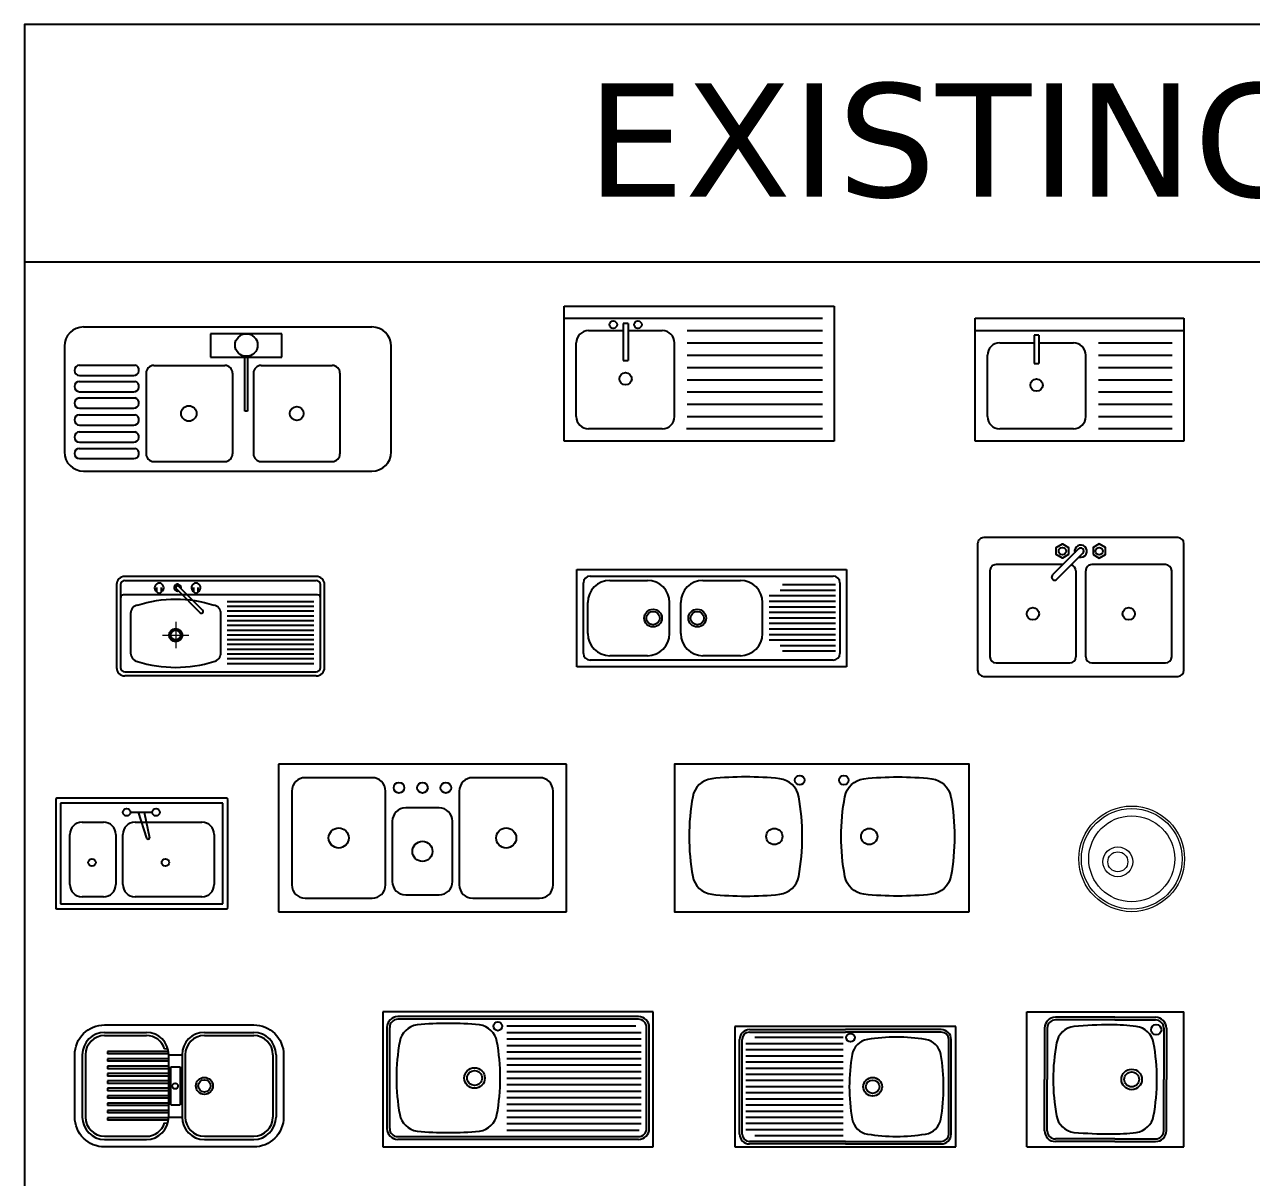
# Model space of a CAD drawing. Header units: inches. Extents: x 5220 to 5724, y 3395 to 3750.
# Drawn here: x 5219.6 to 5401.2, y 3579.5 to 3750.2 of the extents above; entities that cross this region are included whole.
import ezdxf

# ---------------------------------------------------------------- set-up
doc = ezdxf.new("R2010")
doc.units = ezdxf.units.IN
doc.header["$MEASUREMENT"] = 0
doc.layers.add('EX-A-FLOR-FIXT', color=250, linetype='Continuous')
doc.styles.get("Standard").update_dxf_attribs({"font": 'arial.ttf'})

# ---------------------------------------------------------------- blocks, each defined once
blk = doc.blocks.new('A$C24281843')
for p, q in [((1.6258, 0.81), (0.0675, 0.81)), ((0, 0.7425), (0, 0.0675)), ((0.0675, 0.7762), (1.6258, 0.7762)), ((0.3284, 0.6806), (0.3284, 0.7181)), ((0.3659, 0.6806), (0.3659, 0.7181)), ((0.4872, 0.7082), (0.6811, 0.5143)), ((0.701, 0.5342), (0.5071, 0.7281)), ((0.6284, 0.6806), (0.6284, 0.7181)), ((0.6659, 0.6806), (0.6659, 0.7181)), ((1.6933, 0.0675), (1.6933, 0.7425)), ((1.637, 0.66), (0.0563, 0.66)), ((0.134, 0.66), (0.0563, 0.66)), ((0.902, 0.6066), (1.607, 0.6066)), ((0.1145, 0.5081), (0.1145, 0.1856)), ((0.8495, 0.1856), (0.8495, 0.5081)), ((0.902, 0.5677), (1.607, 0.5677)), ((0.902, 0.5288), (1.607, 0.5288)), ((0.902, 0.49), (1.607, 0.49)), ((0.902, 0.4511), (1.607, 0.4511)), ((0.902, 0.4122), (1.607, 0.4122)), ((0.902, 0.3733), (1.607, 0.3733)), ((0.902, 0.3345), (1.607, 0.3345)), ((0.902, 0.2956), (1.607, 0.2956)), ((0.902, 0.2567), (1.607, 0.2567)), ((0.902, 0.2179), (1.607, 0.2179)), ((0.902, 0.179), (1.607, 0.179)), ((0.902, 0.1401), (1.607, 0.1401)), ((0.902, 0.1012), (1.607, 0.1012)), ((0.0675, 0.0337), (1.6258, 0.0337)), ((1.6258, 0), (0.0675, 0))]:
    blk.add_line(p, q)
at = {"lineweight": 0}
for p, q in [((0.482, 0.4393), (0.482, 0.2243)), ((0.3745, 0.3318), (0.5895, 0.3318))]:
    blk.add_line(p, q, dxfattribs=at)
for points in [[(0.0337, 0.7425), (0.0337, 0.0675)], [(1.6595, 0.0675), (1.6595, 0.7425)]]:
    blk.add_lwpolyline(points)
for points in [[(0.1715, 0.5764, -0.154641), (0.7925, 0.5764)], [(0.1715, 0.1174, 0.154641), (0.7925, 0.1174, -0.022148)]]:
    blk.add_lwpolyline(points, format="xyb")
for radius in [0.0538, 0.0403]:
    blk.add_circle((0.482, 0.3318), radius)
for centre, radius, start, end in [((0.0675, 0.7425), 0.0675, 90, 180), ((1.6258, 0.7425), 0.0675, 0, 90), ((0.0675, 0.7425), 0.0338, 90, 180), ((0.3472, 0.7181), 0.0375, 300, 240), ((0.4972, 0.7181), 0.0281, 345, 285), ((0.4972, 0.7181), 0.0141, 45, 225), ((0.6472, 0.7181), 0.0375, 300, 240), ((1.6258, 0.7425), 0.0338, 0, 90), ((0.0563, 0.6375), 0.0225, 90, 180), ((0.3472, 0.7064), 0.0318, 233.91527, 306.08473), ((0.6472, 0.7064), 0.0318, 233.91527, 306.08473), ((1.637, 0.6375), 0.0225, 0, 90), ((0.1845, 0.5076), 0.07, 100.67076, 179.56936), ((0.6911, 0.5242), 0.0141, 225, 45), ((0.7795, 0.5076), 0.07, 0.43064, 79.32924), ((0.1845, 0.1862), 0.07, 180.43064, 259.32924), ((0.7795, 0.1862), 0.07, 280.67076, 359.56936), ((0.0675, 0.0675), 0.0675, 180, 270), ((0.0675, 0.0675), 0.0338, 180, 270), ((1.6258, 0.0675), 0.0675, 270, 0), ((1.6258, 0.0675), 0.0338, 270, 0)]:
    blk.add_arc(centre, radius, start, end)
blk = doc.blocks.new('A$C2E9248D4')
for p, q in [((78.3, 587), (1252.2, 587)), ((885.8, 559.7), (594.3, 559.7)), ((594.3, 559.7), (594.3, 463.8)), ((885.8, 463.8), (885.8, 559.7)), ((0, 508.7), (0, 78.3)), ((1330.4, 78.3), (1330.4, 508.7)), ((594.3, 463.8), (885.8, 463.8)), ((734.4, 244.2), (734.4, 469.5)), ((745.6, 469.1), (745.6, 244.2)), ((59.7, 431.4), (287.8, 431.4)), ((363.9, 430.4), (653.5, 430.4)), ((801, 430.4), (1090.6, 430.4)), ((59.7, 365.2), (287.8, 365.2)), ((61.6, 389.7), (282.5, 389.7)), ((332.6, 399.1), (332.6, 70.4)), ((684.8, 399.1), (684.8, 70.4)), ((769.7, 399.1), (769.7, 70.4)), ((1121.9, 399.1), (1121.9, 70.4)), ((61.6, 323.5), (282.5, 323.5)), ((59.7, 298.1), (287.8, 298.1)), ((61.6, 256.4), (282.5, 256.4)), ((59.7, 229.5), (287.8, 229.5)), ((745.6, 244.2), (734.4, 244.2)), ((59.7, 159.7), (287.8, 159.7)), ((61.6, 187.8), (282.5, 187.8)), ((61.6, 118), (282.5, 118)), ((59.7, 92.9), (287.8, 92.9)), ((61.6, 51.1), (282.5, 51.1)), ((363.9, 39.1), (653.5, 39.1)), ((801, 39.1), (1090.6, 39.1)), ((78.3, 0), (1252.2, 0))]:
    blk.add_line(p, q)
for centre, radius in [((740.8, 513.5), 45.9), ((506.6, 235), 31.4), ((945.8, 235), 28.2)]:
    blk.add_circle(centre, radius)
for centre, radius, start, end in [((78.3, 508.7), 78.3, 90, 180), ((1252.2, 508.7), 78.3, 0, 90), ((741.9, 507.9), 39.2, 259.3674, 275.2446), ((61.6, 410.5), 20.9, 90, 270), ((282.6, 410.9), 21.2, 269.6823, 75.9038), ((363.9, 399.1), 31.3, 90, 180), ((653.5, 399.1), 31.3, 0, 90), ((801, 399.1), 31.3, 90, 180), ((1090.6, 399.1), 31.3, 0, 90), ((61.6, 344.4), 20.9, 90, 270), ((282.6, 344.7), 21.2, 269.6823, 75.9038), ((61.6, 277.2), 20.9, 90, 270), ((282.6, 277.5), 21.2, 269.6823, 75.9038), ((61.6, 208.6), 20.9, 90, 270), ((282.6, 209), 21.2, 269.6823, 75.9038), ((61.6, 138.9), 20.9, 90, 270), ((282.6, 139.2), 21.2, 269.6823, 75.9038), ((78.3, 78.3), 78.3, 180, 270), ((61.6, 72), 20.9, 90, 270), ((282.6, 72.3), 21.2, 269.6823, 75.9038), ((363.9, 70.4), 31.3, 180, 270), ((653.5, 70.4), 31.3, 270, 0), ((801, 70.4), 31.3, 180, 270), ((1090.6, 70.4), 31.3, 270, 0), ((1252.2, 78.3), 78.3, 270, 0)]:
    blk.add_arc(centre, radius, start, end)
blk = doc.blocks.new('A$C634174F9')
for p, q in [((0, 0), (0, 550)), ((0, 550), (1100, 550)), ((1100, 550), (1100, 0)), ((0, 500), (1052.1, 500)), ((100, 450), (240.4, 450)), ((240.9, 479), (240.9, 328.2)), ((260.9, 479), (240.9, 479)), ((260.9, 479), (260.9, 328.2)), ((261, 450), (400, 450)), ((501, 450), (1052.1, 450)), ((50, 100), (50, 400)), ((450, 100), (450, 400)), ((501, 400), (1052.1, 400)), ((501, 350), (1052.1, 350)), ((240.9, 328.2), (260.9, 328.2)), ((501, 300), (1052.1, 300)), ((501, 250), (1052.1, 250)), ((501, 200), (1052.1, 200)), ((501, 150), (1052.1, 150)), ((501, 100), (1052.1, 100)), ((400, 50), (100, 50)), ((1052.1, 50), (498.4, 50)), ((1100, 0), (0, 0))]:
    blk.add_line(p, q)
for centre, radius in [((200.7, 474.1), 15.3), ((301.1, 474.1), 15.3), ((250.7, 254), 25)]:
    blk.add_circle(centre, radius)
for centre, start, end in [((100, 400), 90, 180), ((100, 400), 90, 180), ((400, 400), 0, 90), ((400, 400), 0, 90), ((100, 100), 180, 270), ((400, 100), 270, 0)]:
    blk.add_arc(centre, 50, start, end)
blk = doc.blocks.new('A$C3404121D')
for p, q in [((0, 0), (0, 500)), ((0, 500), (850, 500)), ((850, 500), (850, 0)), ((0, 450), (850, 450)), ((100, 400), (240, 400)), ((239.7, 430.7), (239.7, 425)), ((259.7, 430.7), (239.7, 430.7)), ((239.7, 425), (239.7, 315.4)), ((259.7, 430.7), (259.7, 315.4)), ((259.9, 400), (400, 400)), ((501.8, 400), (801.5, 400)), ((50, 100), (50, 350)), ((450, 100), (450, 350)), ((501.8, 350), (801.5, 350)), ((239.7, 315.4), (259.7, 315.4)), ((501.8, 300), (801.5, 300)), ((501.8, 250), (801.5, 250)), ((501.8, 200), (801.5, 200)), ((501.8, 150), (801.5, 150)), ((501.8, 100), (801.5, 100)), ((400, 50), (100, 50)), ((801.5, 50), (501.8, 50)), ((850, 0), (0, 0))]:
    blk.add_line(p, q)
blk.add_circle((250.1, 228.3), 25)
for centre, start, end in [((100, 350), 90, 180), ((400, 350), 0, 90), ((100, 100), 180, 270), ((400, 100), 270, 0)]:
    blk.add_arc(centre, 50, start, end)
blk = doc.blocks.new('C1-22')
for p, q in [((0, 0), (0, 44)), ((0, 44), (122, 44)), ((6, 41), (116, 41)), ((15, 39), (32, 39)), ((57, 39), (74, 39)), ((122, 44), (122, 0)), ((3, 6), (3, 38)), ((117, 34.5), (92, 34.5)), ((117, 37), (93, 37)), ((119, 38), (119, 6)), ((5, 15), (5, 29)), ((42, 15), (42, 29)), ((47, 15), (47, 29)), ((84, 15), (84, 29)), ((117, 32), (87, 32)), ((117, 29.5), (87, 29.5)), ((117, 27), (87, 27)), ((117, 24.5), (87, 24.5)), ((117, 22), (87, 22)), ((117, 19.5), (87, 19.5)), ((117, 17), (87, 17)), ((117, 14.5), (87, 14.5)), ((117, 12), (87, 12)), ((117, 9.5), (92, 9.5)), ((117, 7), (93, 7)), ((122, 0), (0, 0)), ((116, 3), (6, 3)), ((32, 5), (15, 5)), ((74, 5), (57, 5))]:
    blk.add_line(p, q)
for centre, radius in [((34.5, 22), 4), ((34.5, 22), 3), ((54.5, 22), 4), ((54.5, 22), 3)]:
    blk.add_circle(centre, radius)
for centre, radius, start, end in [((6, 38), 3, 90, 180), ((15, 29), 10, 90, 180), ((32, 29), 10, 0, 90), ((57, 29), 10, 90, 180), ((74, 29), 10, 0, 90), ((116, 38), 3, 0, 90), ((15, 15), 10, 180, 270), ((32, 15), 10, 270, 0), ((57, 15), 10, 180, 270), ((74, 15), 10, 270, 0), ((6, 6), 3, 180, 270), ((116, 6), 3, 270, 0)]:
    blk.add_arc(centre, radius, start, end)
blk = doc.blocks.new('A$C5C9C5CA0')
at = {"xscale": 9, "yscale": 9, "zscale": 9}
blk.add_blockref('C1-22', (0, 0), dxfattribs=at)
blk = doc.blocks.new('A$C4A50164E')
for p, q in [((815, 565), (25, 565)), ((0, 540), (0, 25)), ((375, 510), (75, 510)), ((765, 510), (465, 510)), ((840, 25), (840, 540)), ((50, 485), (50, 135)), ((400, 485), (400, 135)), ((440, 135), (440, 485)), ((790, 135), (790, 485)), ((517.2, 169.9), (411.2, 63.8)), ((428.8, 46.2), (534.9, 152.2)), ((75, 110), (375, 110)), ((492.7, 110), (765, 110)), ((25, 0), (815, 0))]:
    blk.add_line(p, q)
for points in [[(370, 69.4), (345, 83.9), (320, 69.4), (320, 40.6), (345, 26.1), (370, 40.6)], [(470, 69.4), (495, 83.9), (520, 69.4), (520, 40.6), (495, 26.1), (470, 40.6)]]:
    blk.add_lwpolyline(points, close=True)
for centre, radius in [((225, 310), 25), ((615, 310), 25), ((345, 55), 15), ((495, 55), 15)]:
    blk.add_circle(centre, radius)
for centre, radius, start, end in [((25, 540), 25, 90, 180), ((815, 540), 25, 0, 90), ((75, 485), 25, 90, 180), ((375, 485), 25, 0, 90), ((465, 485), 25, 90, 180), ((765, 485), 25, 0, 90), ((526.1, 161.1), 12.5, 315, 135), ((75, 135), 25, 180, 270), ((375, 135), 25, 270, 0), ((465, 135), 25, 180, 254.3373), ((765, 135), 25, 270, 0), ((420, 55), 25, 75, 15), ((420, 55), 12.5, 135, 315), ((25, 25), 25, 180, 270), ((815, 25), 25, 270, 0)]:
    blk.add_arc(centre, radius, start, end)
blk = doc.blocks.new('A$C1D205A4F')
for p, q in [((0, 600), (0, 0)), ((1172.7, 600), (0, 600)), ((1172.7, 0), (1172.7, 600)), ((381.8, 545.5), (109.1, 545.5)), ((1063.6, 545.5), (790.9, 545.5)), ((54.5, 490.9), (54.5, 109.1)), ((436.4, 109.1), (436.4, 490.9)), ((736.4, 490.9), (736.4, 109.1)), ((1118.2, 109.1), (1118.2, 490.9)), ((54.5, 409.1), (54.5, 109.1)), ((654.5, 422.7), (518.2, 422.7)), ((463.6, 368.2), (463.6, 122.7)), ((709.1, 122.7), (709.1, 368.2)), ((109.1, 54.5), (381.8, 54.5)), ((518.2, 68.2), (654.5, 68.2)), ((790.9, 54.5), (1063.6, 54.5)), ((0, 0), (1172.7, 0))]:
    blk.add_line(p, q)
for centre, radius in [((490.9, 504.5), 21.6), ((586.4, 504.5), 21.6), ((681.8, 504.5), 21.6), ((245.5, 300), 40.9), ((927.3, 300), 40.9), ((586.4, 245.5), 40.9)]:
    blk.add_circle(centre, radius)
for centre, start, end in [((109.1, 490.9), 90, 180), ((381.8, 490.9), 0, 90), ((790.9, 490.9), 90, 180), ((1063.6, 490.9), 0, 90), ((518.2, 368.2), 90, 180), ((654.5, 368.2), 0, 90), ((109.1, 109.1), 180, 270), ((381.8, 109.1), 270, 0), ((518.2, 122.7), 180, 270), ((654.5, 122.7), 270, 0), ((790.9, 109.1), 180, 270), ((1063.6, 109.1), 270, 0)]:
    blk.add_arc(centre, 54.5, start, end)
blk = doc.blocks.new('A$C4D7527A7')
blk.add_lwpolyline([(1200, 0), (1200, 600), (0, 600), (0, 0)], close=True)
for points in [[(290.4, 63.6, 0.025831), (428.9, 70.8, 0.326796), (506.1, 143.8, 0.045328), (520.8, 306, 0.045328), (506.1, 468.2, 0.326796), (428.9, 541.2, 0.025831), (290.4, 548.4, 0.025831), (151.9, 541.2, 0.326796), (74.7, 468.2, 0.045328), (60, 306, 0.045328), (74.7, 143.8, 0.326796), (151.9, 70.8, 0.025831), (290.4, 63.6)], [(909.6, 63.6, -0.025831), (771.1, 70.8, -0.326796), (693.9, 143.8, -0.045328), (679.2, 306, -0.045328), (693.9, 468.2, -0.326796), (771.1, 541.2, -0.025831), (909.6, 548.4, -0.025831), (1048.1, 541.2, -0.326796), (1125.3, 468.2, -0.045328), (1140, 306, -0.045328), (1125.3, 143.8, -0.326796), (1048.1, 70.8, -0.025831), (909.6, 63.6)]]:
    blk.add_lwpolyline(points, format="xyb")
for centre, radius in [((510.2, 535.5), 19.5), ((689.8, 535.5), 19.5), ((406.8, 306), 33), ((793.2, 306), 33)]:
    blk.add_circle(centre, radius)
blk = doc.blocks.new('A$C0C3933DC')
for p, q in [((0, 490), (0, 0)), ((900, 490), (0, 490)), ((59.5, 477.5), (450, 477.5)), ((59.5, 467.5), (450, 467.5)), ((840.5, 477.5), (450, 477.5)), ((840.5, 467.5), (450, 467.5)), ((900, 0), (900, 490)), ((19.5, 52.5), (19.5, 437.5)), ((29.5, 52.5), (29.5, 437.5)), ((441, 420), (45, 420)), ((441, 445), (80.7, 445)), ((870.5, 52.5), (870.5, 437.5)), ((880.5, 52.5), (880.5, 437.5)), ((441, 395), (45, 395)), ((441, 370), (45, 370)), ((441, 345), (45, 345)), ((441, 320), (45, 320)), ((441, 295), (45, 295)), ((441, 270), (45, 270)), ((441, 245), (45, 245)), ((441, 220), (45, 220)), ((441, 195), (45, 195)), ((441, 170), (45, 170)), ((441, 145), (45, 145)), ((441, 120), (45, 120)), ((441, 95), (45, 95)), ((441, 70), (45, 70)), ((0, 0), (900, 0)), ((450, 22.5), (59.5, 22.5)), ((450, 12.5), (59.5, 12.5)), ((441, 45), (80.7, 45)), ((450, 22.5), (840.5, 22.5)), ((450, 12.5), (840.5, 12.5))]:
    blk.add_line(p, q)
for centre, radius in [((471, 445), 17.5), ((561, 245), 38), ((561, 245), 27.5)]:
    blk.add_circle(centre, radius)
for centre, radius, start, end in [((59.5, 437.5), 40, 90, 180), ((59.5, 437.5), 30, 90, 180), ((840.5, 437.5), 40, 0, 90), ((840.5, 437.5), 30, 0, 90), ((551.5, 363.5), 75, 99.0787, 169.8852), ((658, -303), 750, 80.9213, 99.0787), ((764.5, 363.5), 75, 10.1148, 80.9213), ((1216, 245), 750, 169.8852, 190.1148), ((100, 245), 750, 349.8852, 10.1148), ((551.5, 126.5), 75, 190.1148, 260.9213), ((764.5, 126.5), 75, 279.0787, 349.8852), ((59.5, 52.5), 40, 180, 270), ((59.5, 52.5), 30, 180, 270), ((658, 793), 750, 260.9213, 279.0787), ((840.5, 52.5), 30, 270, 0), ((840.5, 52.5), 40, 270, 0)]:
    blk.add_arc(centre, radius, start, end)
blk = doc.blocks.new('A$C2D3F5BEA')
for p, q in [((1100.9, 550.5), (0, 550.5)), ((0, 550.5), (0, 0)), ((1100.9, 0), (1100.9, 550.5)), ((1040.4, 530.7), (60.6, 530.7)), ((1040.4, 519.6), (60.6, 519.6)), ((16.5, 486.6), (16.5, 74.9)), ((27.5, 486.6), (27.5, 74.9)), ((504.2, 493.1), (1029, 493.1)), ((504.2, 466.5), (1051.4, 466.5)), ((1073.4, 74.9), (1073.4, 486.6)), ((1084.4, 74.9), (1084.4, 486.6)), ((504.2, 440), (1051.4, 440)), ((504.2, 413.4), (1051.4, 413.4)), ((504.2, 386.9), (1051.4, 386.9)), ((504.2, 360.4), (1051.4, 360.4)), ((504.2, 333.8), (1051.4, 333.8)), ((504.2, 307.3), (1051.4, 307.3)), ((504.2, 280.7), (1051.4, 280.7)), ((504.2, 254.2), (1051.4, 254.2)), ((504.2, 227.6), (1051.4, 227.6)), ((504.2, 201.1), (1051.4, 201.1)), ((504.2, 174.6), (1051.4, 174.6)), ((504.2, 148), (1051.4, 148)), ((504.2, 121.5), (1051.4, 121.5)), ((504.2, 94.9), (1051.4, 94.9)), ((504.2, 68.4), (1043.1, 68.4)), ((1040.4, 41.8), (60.6, 41.8)), ((1040.4, 30.8), (60.6, 30.8)), ((0, 0), (1100.9, 0))]:
    blk.add_line(p, q)
for centre, radius in [((468.1, 491.3), 17.9), ((373.2, 280.7), 41.8), ((373.2, 280.7), 30.3)]:
    blk.add_circle(centre, radius)
for centre, radius, start, end in [((60.6, 486.6), 44, 90, 180), ((60.6, 486.6), 33, 90, 180), ((266.4, -728.8), 1232, 89.999, 95.9178), ((266.4, -728.8), 1232, 84.0822, 90.001), ((1040.4, 486.6), 44, 0, 90), ((1040.4, 486.6), 33, 0, 90), ((149.8, 414.7), 82.6, 97.23, 169.6188), ((383.1, 414.7), 82.6, 10.3812, 82.77), ((880.8, 280.7), 825.7, 169.6188, 180), ((-347.9, 280.7), 825.7, 0, 10.3812), ((880.8, 280.7), 825.7, 180, 190.3812), ((-347.9, 280.7), 825.7, 349.6188, 0), ((149.8, 146.8), 82.6, 190.3812, 262.77), ((383.1, 146.8), 82.6, 277.23, 349.6188), ((60.6, 74.9), 44, 180, 270), ((60.6, 74.9), 33, 180, 270), ((266.4, 1290.3), 1232, 264.0822, 270.001), ((266.4, 1290.3), 1232, 269.999, 275.9178), ((1040.4, 74.9), 44, 270, 0), ((1040.4, 74.9), 33, 270, 0)]:
    blk.add_arc(centre, radius, start, end)
blk = doc.blocks.new('A$C104A406A')
for p, q in [((121.5, 466.5), (291.5, 466.5)), ((121.5, 453.5), (291.5, 453.5)), ((527.5, 466.5), (728.5, 466.5)), ((527.5, 453.5), (728.5, 453.5)), ((365.8, 399.2), (379, 400.6)), ((30.5, 375.5), (30.5, 121.5)), ((43.5, 375.5), (43.5, 121.5)), ((132.9, 388.7), (132.9, 378.7)), ((378.4, 388.7), (132.9, 388.7)), ((378.4, 378.7), (132.9, 378.7)), ((132.9, 358.7), (132.9, 348.7)), ((378.4, 358.7), (132.9, 358.7)), ((382.5, 121.5), (382.5, 375.5)), ((382.5, 375.5), (436.5, 375.5)), ((436.5, 375.5), (436.5, 121.5)), ((449.5, 375.5), (449.5, 121.5)), ((806.5, 375.5), (806.5, 121.5)), ((819.5, 375.5), (819.5, 121.5)), ((378.4, 348.7), (132.9, 348.7)), ((132.9, 328.7), (132.9, 318.7)), ((378.4, 328.7), (132.9, 328.7)), ((378.4, 318.7), (132.9, 318.7)), ((390.5, 171.5), (390.5, 325.5)), ((390.5, 325.5), (428.5, 325.5)), ((428.5, 325.5), (428.5, 171.5)), ((132.9, 298.7), (132.9, 288.7)), ((378.4, 298.7), (132.9, 298.7)), ((378.4, 288.7), (132.9, 288.7)), ((378.4, 268.7), (132.9, 268.7)), ((132.9, 268.7), (132.9, 258.7)), ((378.4, 258.7), (132.9, 258.7)), ((132.9, 238.7), (132.9, 228.7)), ((378.4, 238.7), (132.9, 238.7)), ((378.4, 228.7), (132.9, 228.7)), ((132.9, 208.7), (132.9, 198.7)), ((378.4, 208.7), (132.9, 208.7)), ((378.4, 198.7), (132.9, 198.7)), ((132.9, 178.7), (132.9, 168.7)), ((378.4, 178.7), (132.9, 178.7)), ((378.4, 168.7), (132.9, 168.7)), ((390.5, 171.5), (428.5, 171.5)), ((132.9, 148.7), (132.9, 138.7)), ((378.4, 148.7), (132.9, 148.7)), ((378.4, 138.7), (132.9, 138.7)), ((132.9, 118.7), (132.9, 108.7)), ((378.4, 118.7), (132.9, 118.7)), ((378.4, 108.7), (132.9, 108.7)), ((382.5, 121.5), (436.5, 121.5)), ((365.8, 97.8), (379, 96.4)), ((121.5, 43.5), (291.5, 43.5)), ((121.5, 30.5), (291.5, 30.5)), ((527.5, 43.5), (728.5, 43.5)), ((527.5, 30.5), (728.5, 30.5))]:
    blk.add_line(p, q)
blk.add_lwpolyline([(728.5, 497, -0.414214), (850, 375.5), (850, 121.5, -0.414214), (728.5, 0), (121.5, 0, -0.414214), (0, 121.5), (0, 375.5, -0.414214), (121.5, 497), (728.5, 497)], format="xyb")
for centre, radius in [((408.5, 248), 11.7), ((527.5, 248.5), 34.6), ((527.5, 248.5), 25)]:
    blk.add_circle(centre, radius)
for centre, radius, start, end in [((121.5, 375.5), 91, 90, 180), ((121.5, 375.5), 78, 90, 180), ((291.5, 375.5), 91, 0, 90), ((291.5, 375.5), 78, 17.707, 90), ((527.5, 375.5), 91, 90, 180), ((527.5, 375.5), 78, 90, 180), ((728.5, 375.5), 91, 0, 90), ((728.5, 375.5), 78, 0, 90), ((121.5, 121.5), 91, 180, 270), ((121.5, 121.5), 78, 180, 270), ((291.5, 121.5), 91, 270, 0), ((527.5, 121.5), 91, 180, 270), ((527.5, 121.5), 78, 180, 270), ((728.5, 121.5), 78, 270, 0), ((728.5, 121.5), 91, 270, 0), ((291.5, 121.5), 78, 270, 342.293)]:
    blk.add_arc(centre, radius, start, end)
blk = doc.blocks.new('A$C027A7443')
for p, q in [((0, 0), (0, 550)), ((0, 550), (639, 550)), ((639, 0), (639, 550)), ((357.5, 528), (115.5, 528)), ((357.5, 517), (115.5, 517)), ((357.5, 528), (523.5, 528)), ((357.5, 517), (523.5, 517)), ((71.5, 484), (71.5, 275)), ((82.5, 484), (82.5, 275)), ((556.5, 484), (556.5, 275)), ((567.5, 484), (567.5, 275)), ((71.5, 66), (71.5, 275)), ((82.5, 66), (82.5, 275)), ((556.5, 66), (556.5, 275)), ((567.5, 66), (567.5, 275)), ((0, 0), (639, 0)), ((357.5, 33), (115.5, 33)), ((357.5, 22), (115.5, 22)), ((357.5, 33), (523.5, 33)), ((357.5, 22), (523.5, 22))]:
    blk.add_line(p, q)
for centre, radius in [((526.1, 477.4), 20.9), ((426.3, 275), 41.8), ((426.3, 275), 30.3)]:
    blk.add_circle(centre, radius)
for centre, radius, start, end in [((115.5, 484), 44, 90, 180), ((115.5, 484), 33, 90, 180), ((523.5, 484), 44, 0, 90), ((523.5, 484), 33, 0, 90), ((201.4, 408.8), 82.5, 97.23, 169.6188), ((341, -1220.9), 1718.1, 89.9987, 95.0083), ((341, -327.8), 825, 82.77, 90), ((434.5, 408.8), 82.5, 10.3812, 82.77), ((931.7, 275), 825, 169.6188, 180), ((-295.9, 275), 825, 0, 10.3812), ((931.7, 275), 825, 180, 190.3812), ((-295.9, 275), 825, 349.6188, 0), ((201.4, 141.2), 82.5, 190.3812, 262.77), ((434.5, 141.2), 82.5, 277.23, 349.6188), ((115.5, 66), 44, 180, 270), ((115.5, 66), 33, 180, 270), ((341, 1771), 1718.1, 264.9917, 270.0013), ((341, 877.8), 825, 270, 277.23), ((523.5, 66), 33, 270, 0), ((523.5, 66), 44, 270, 0)]:
    blk.add_arc(centre, radius, start, end)
blk = doc.blocks.new('A$C42714C99')
at = {"linetype": 'Continuous'}
for p, q in [((695, 450), (5, 450)), ((0, 445), (0, 5)), ((20, 430), (20, 20)), ((680, 430), (20, 430)), ((680, 20), (680, 430)), ((700, 5), (700, 445)), ((107.3, 352.2), (194.5, 352.2)), ((303.8, 392.6), (393.1, 392.6)), ((323.1, 352.2), (594.9, 352.2)), ((335.3, 392.6), (369.3, 287.1)), ((360, 392.6), (382, 288.3)), ((57.3, 98.6), (57.3, 302.2)), ((244.5, 302.2), (244.5, 98.6)), ((273.1, 98.6), (273.1, 302.2)), ((644.9, 302.2), (644.9, 98.6)), ((5, 0), (695, 0)), ((20, 20), (680, 20)), ((194.5, 48.6), (107.3, 48.6)), ((594.9, 48.6), (323.1, 48.6))]:
    blk.add_line(p, q, dxfattribs=at)
for centre in [(288.7, 392.6), (408.3, 392.6), (147.5, 188.3), (446.5, 188.3)]:
    blk.add_circle(centre, 15.1, dxfattribs=at)
for centre, radius, start, end in [((5, 445), 5, 90, 180), ((695, 445), 5, 0, 90), ((107.3, 302.2), 50, 90, 180), ((194.5, 302.2), 50, 0, 90), ((323.1, 302.2), 50, 90, 180), ((594.9, 302.2), 50, 0, 90), ((375.4, 290.3), 6.89, 207.5958, 343.0526), ((107.3, 98.6), 50, 180, 270), ((194.5, 98.6), 50, 270, 0), ((323.1, 98.6), 50, 180, 270), ((594.9, 98.6), 50, 270, 0), ((5, 5), 5, 180, 270), ((1, 1), 1, 180, 270), ((695, 5), 5, 270, 0), ((699, 1), 1, 270, 0)]:
    blk.add_arc(centre, radius, start, end, dxfattribs=at)
blk = doc.blocks.new('A$C00DA51E9')
blk.add_blockref('A$C42714C99', (0, 0))
blk = doc.blocks.new('A$C5A6D4E37')
at = {"lineweight": 5}
for centre, radius in [((215, 215), 215), ((215, 215), 205), ((215, 215), 175), ((158.5, 203.1), 60.6), ((158.5, 203.1), 40.6)]:
    blk.add_circle(centre, radius, dxfattribs=at)

msp = doc.modelspace()

# ---------------------------------------------------------------- linework, layer by layer
at = {"linetype": 'Continuous'}
for points in [[(5723.78, 3750.19), (5219.55, 3750.19), (5219.55, 3395.4), (5723.78, 3395.4), (5723.78, 3750.19), (5219.55, 3750.19)], [(5219.55, 3715.08), (5723.78, 3715.08)]]:
    msp.add_lwpolyline(points, dxfattribs=at)

# ---------------------------------------------------------------- block references
at = {"layer": 'EX-A-FLOR-FIXT'}
for name, p, xscale, yscale, zscale in [('A$C634174F9', (5299.41, 3688.52), 0.03636363636363636, 0.03636363636363636, 0.03636363636363636), ('A$C2E9248D4', (5225.45, 3684.07), 0.03636363636363636, 0.03636363636363636, 0.03636363636363636), ('A$C3404121D', (5360.27, 3688.52), 0.03636363636363636, 0.03636363636363636, 0.03636363636363636), ('A$C5C9C5CA0', (5301.3, 3655.12), 0.03636363636363636, 0.03636363636363636, 0.03636363636363636), ('A$C24281843', (5233.17, 3653.77), 18.18181818181818, 18.18181818181818, 18.18181818181818), ('A$C1D205A4F', (5257.13, 3618.86), 0.03636363636363636, 0.03636363636363636, 0.03636363636363636), ('A$C4D7527A7', (5315.75, 3618.86), 0.03636363636363636, 0.03636363636363636, 0.03636363636363636), ('A$C00DA51E9', (5224.17, 3619.3), 0.03636363636363636, 0.03636363636363636, 0.03636363636363636), ('A$C5A6D4E37', (5375.63, 3618.86), 0.03636363636363636, 0.03636363636363636, 0.03636363636363636), ('A$C2D3F5BEA', (5272.6, 3584.03), 0.03636363636363636, 0.03636363636363636, 0.03636363636363636), ('A$C027A7443', (5367.94, 3584.03), 0.03636363636363636, 0.03636363636363636, 0.03636363636363636), ('A$C104A406A', (5226.99, 3584.03), 0.03636363636363636, 0.03636363636363636, 0.03636363636363636), ('A$C0C3933DC', (5324.7, 3584.03), 0.03636363636363636, 0.03636363636363636, 0.03636363636363636)]:
    msp.add_blockref(name, p, dxfattribs=dict(at, xscale=xscale, yscale=yscale, zscale=zscale))
at = {"layer": 'EX-A-FLOR-FIXT', "xscale": 0.03636363636363636, "yscale": 0.03636363636363636, "zscale": 0.03636363636363636, "rotation": 180}
msp.add_blockref('A$C4A50164E', (5391.18, 3674.24), dxfattribs=at)

# ---------------------------------------------------------------- texts
at = {"insert": (5302.72, 3741.49), "char_height": 16.8, "attachment_point": 1}
msp.add_mtext_dynamic_manual_height_columns('{\\fVerdana|b0|i0|c0|p34;EXISTING KITCHEN SINKS}', width=370.2987, gutter_width=1.09, heights=[0], dxfattribs=at)

doc.saveas('drawing.dxf')
